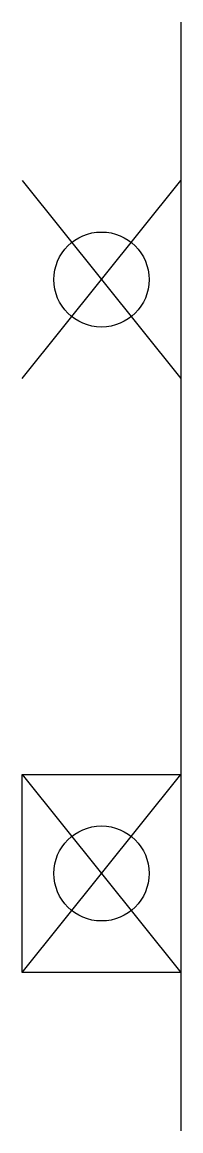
# Model space of a CAD drawing. Header units: millimetres. Extents: x -58 to -12, y 0 to 35.
# Drawn here: x -17 to -12, y 0 to 35 of the extents above.
import ezdxf

# ---------------------------------------------------------------- set-up
doc = ezdxf.new("R2010")
doc.units = ezdxf.units.MM
doc.layers.get('0').update_dxf_attribs({"linetype": 'CONTINUOUS'})

msp = doc.modelspace()

# ---------------------------------------------------------------- linework, layer by layer
for p, q in [((-12, 35), (-12, 0)), ((-17, 23.75), (-12, 30)), ((-17, 30), (-12, 23.75)), ((-12, 30), (-12, 23.75)), ((-17, 11.25), (-12, 5)), ((-17, 5), (-12, 11.25))]:
    msp.add_line(p, q)
msp.add_lwpolyline([(-12, 5), (-17, 5), (-17, 11.25), (-12, 11.25)], close=True)
for centre in [(-14.5, 26.875), (-14.5, 8.125)]:
    msp.add_circle(centre, 1.5)

doc.saveas('drawing.dxf')
